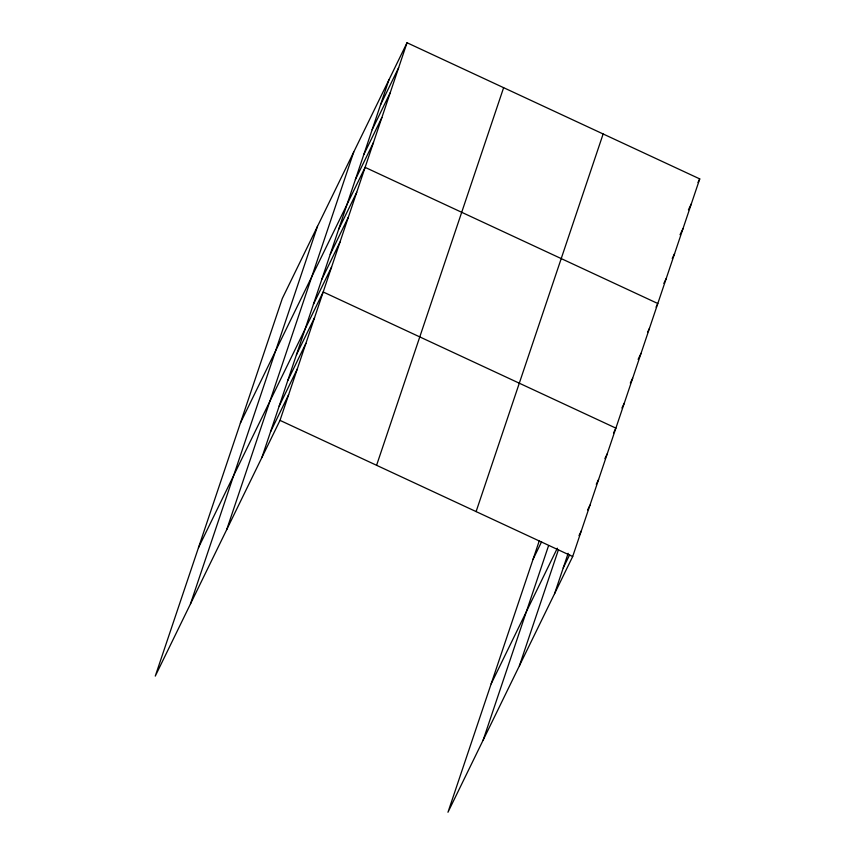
<?xml version="1.0" encoding="UTF-8"?>
<svg xmlns="http://www.w3.org/2000/svg" width="855" height="855" viewBox="0 0 855 855"><rect width="100%" height="100%" fill="white"/><g stroke="black" fill="none" stroke-linecap="round" stroke-linejoin="round"><path stroke-width="1.28" d="M190.451 603.961L317.494 226.34M226.703 529.64L353.735 152.019M261.887 457.511L388.918 79.889M407.033 42.75L282.31 298.481L155.268 676.102L280.002 420.371L407.033 42.75L699.732 178.898L572.69 556.52L447.967 812.25L539.366 540.552M376.585 465.302L503.627 87.68M476.107 511.589L603.138 133.968M483.15 740.12L548.557 545.682M519.402 665.799L558.475 549.626M554.585 593.659L568.158 553.313M380.539 104.812L398.644 67.673M372.149 129.736L390.265 92.597M363.77 154.659L381.875 117.52M355.381 179.582L373.496 142.443M240.383 423.097L365.106 167.366L657.805 303.514L656.052 307.105M338.612 229.429L356.727 192.29M330.233 254.352L348.338 217.213M321.843 279.275L339.959 242.136M313.464 304.198L331.569 267.059M198.467 547.713L323.19 291.983L615.889 428.131L613.548 432.919M296.439 354.793L314.555 317.665M287.804 380.475L305.908 343.336M279.158 406.157L297.273 369.018M270.522 431.828L288.637 394.689M697.979 182.489L699.732 178.898M688.425 209.817L691.342 203.821M680.035 234.74L682.963 228.745M672.244 258.467L674.574 253.668M663.854 283.379L666.195 278.591M533.082 559.245L541.589 541.792M647.673 332.029L649.426 328.438M638.119 359.357L641.036 353.361M630.317 383.072L632.657 378.284M621.938 407.995L624.268 403.207M491.155 683.861L557.332 548.194M604.913 458.601L607.242 453.813M596.277 484.283L598.607 479.484M587.631 509.954L589.971 505.166M563.221 567.977L569.644 554.799M578.995 535.636L581.336 530.848M280.002 420.371L572.69 556.52"/></g></svg>
